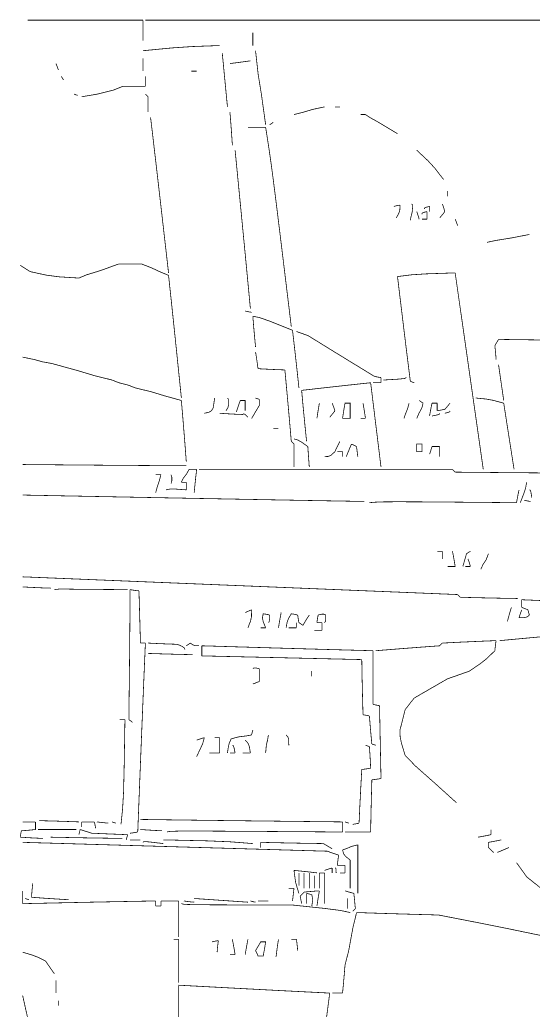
# Model space of a CAD drawing. Extents: x -4.4 to 4.3, y -6 to 6.
# Drawn here: x -4.418 to -2.335, y 2.022 to 6.043 of the extents above; entities that cross this region are included whole.
import ezdxf

# ---------------------------------------------------------------- set-up
doc = ezdxf.new("R2010")
doc.units = 0
doc.header["$LTSCALE"] = 0.000394
doc.layers.add('CENTERLINE', color=7, linetype='CONTINUOUS')

msp = doc.modelspace()

# ---------------------------------------------------------------- linework, layer by layer
at = {"layer": 'CENTERLINE', "color": 7, "linetype": 'CONTINUOUS', "const_width": 0.003}
for points in [[(-3.9185, 6.0415), (-4.011612, 6.0415), (-4.104916, 6.0415), (-4.198364, 6.0415), (-4.291908, 6.0415), (-4.3855, 6.0415)], [(-3.9185, 5.9585), (-3.9185, 5.985796), (-3.9185, 6.013537), (-3.9185, 6.0415)], [(-2.263295, 6.0415), (-2.341579, 6.0415), (-2.419871, 6.0415), (-2.498172, 6.0415), (-2.57648, 6.0415), (-2.654796, 6.0415), (-2.733119, 6.0415), (-2.811448, 6.0415), (-2.889784, 6.0415), (-2.968125, 6.0415), (-3.046471, 6.0415), (-3.124822, 6.0415), (-3.203178, 6.0415), (-3.281537, 6.0415), (-3.3599, 6.0415), (-3.438266, 6.0415), (-3.516634, 6.0415), (-3.595005, 6.0415), (-3.673377, 6.0415), (-3.751751, 6.0415), (-3.830125, 6.0415), (-3.9085, 6.0415)], [(-3.4725, 5.9385), (-3.4725, 5.955537), (-3.4725, 5.972796), (-3.4725, 5.9905)], [(-3.9185, 5.9175), (-3.799648, 5.928944), (-3.719019, 5.934389), (-3.6075, 5.9385)], [(-3.4205, 5.6165), (-3.437796, 5.740759), (-3.45087, 5.821241), (-3.4615, 5.9175)], [(-3.9185, 5.8345), (-3.9185, 5.851537), (-3.9185, 5.868796), (-3.9185, 5.8865)], [(-3.5755, 5.6895), (-3.5825, 5.761796), (-3.5895, 5.834537), (-3.5965, 5.9075)], [(-3.5655, 5.8655), (-3.538204, 5.868796), (-3.510463, 5.872537), (-3.4825, 5.8765)], [(-4.2615, 5.8395), (-4.264537, 5.847796), (-4.267796, 5.856537), (-4.2715, 5.8655)], [(-3.7215, 5.8345), (-3.7145, 5.8345), (-3.7075, 5.8345), (-3.7005, 5.8345)], [(-4.2405, 5.7985), (-4.243537, 5.8035), (-4.246796, 5.8085), (-4.2505, 5.8135)], [(-3.9085, 5.7725), (-3.9085, 5.785796), (-3.9085, 5.799537), (-3.9085, 5.8135)], [(-4.1675, 5.7305), (-4.101574, 5.741611), (-4.036759, 5.758056), (-4.0015, 5.7725)], [(-4.0015, 5.7725), (-3.9705, 5.7725), (-3.9395, 5.7725), (-3.9085, 5.7725)], [(-4.1835, 5.7365), (-4.1885, 5.737796), (-4.1935, 5.739537), (-4.1985, 5.7415)], [(-3.8975, 5.7305), (-3.900796, 5.733796), (-3.904537, 5.737537), (-3.9085, 5.7415)], [(-3.8975, 5.6685), (-3.8975, 5.688796), (-3.8975, 5.709537), (-3.8975, 5.7305)], [(-3.5555, 5.5335), (-3.558537, 5.5785), (-3.561796, 5.6235), (-3.5655, 5.6685)], [(-3.3055, 5.6585), (-3.264463, 5.668759), (-3.22987, 5.679241), (-3.1815, 5.6895)], [(-3.1395, 5.6895), (-3.133204, 5.6895), (-3.126463, 5.6895), (-3.1195, 5.6895)], [(-3.8145, 5.0155), (-3.824789, 5.105558), (-3.835095, 5.195722), (-3.845436, 5.285972), (-3.855829, 5.376293), (-3.866293, 5.466666), (-3.876844, 5.557074), (-3.8875, 5.6475)], [(-3.0155, 5.6585), (-3.021796, 5.6585), (-3.028537, 5.6585), (-3.0355, 5.6585)], [(-2.8855, 5.5805), (-2.960759, 5.625833), (-2.998907, 5.647167), (-3.0155, 5.6585)], [(-3.4205, 5.6065), (-3.4445, 5.6065), (-3.4685, 5.6065), (-3.4925, 5.6065)], [(-3.3165, 4.7975), (-3.339754, 4.989128), (-3.358086, 5.139785), (-3.372352, 5.25613), (-3.383408, 5.34482), (-3.39211, 5.412514), (-3.399315, 5.46587), (-3.405877, 5.511548), (-3.412654, 5.556205), (-3.4205, 5.6065)], [(-3.4045, 5.6165), (-3.3995, 5.619796), (-3.3945, 5.623537), (-3.3895, 5.6275)], [(-3.4825, 4.8705), (-3.49113, 4.962217), (-3.499864, 5.053952), (-3.508687, 5.145722), (-3.517579, 5.237544), (-3.526523, 5.329436), (-3.535503, 5.421415), (-3.5445, 5.5135)], [(-2.6985, 5.3945), (-2.73387, 5.440241), (-2.76213, 5.471093), (-2.8075, 5.5135)], [(-2.6825, 5.3265), (-2.6825, 5.3335), (-2.6825, 5.3405), (-2.6825, 5.3475)], [(-2.8755, 5.2905), (-2.883537, 5.289204), (-2.891796, 5.287463), (-2.9005, 5.2855)], [(-2.8905, 5.2385), (-2.879944, 5.257759), (-2.876056, 5.271241), (-2.8755, 5.2905)], [(-2.8335, 5.2285), (-2.830907, 5.243019), (-2.826093, 5.261315), (-2.8235, 5.2905)], [(-2.8235, 5.2905), (-2.824796, 5.291796), (-2.826537, 5.293537), (-2.8285, 5.2955)], [(-2.7555, 5.2855), (-2.770278, 5.281759), (-2.775722, 5.278907), (-2.7765, 5.2745)], [(-2.7555, 5.2645), (-2.7555, 5.2715), (-2.7555, 5.2785), (-2.7555, 5.2855)], [(-2.6935, 5.2645), (-2.696537, 5.274537), (-2.699796, 5.284796), (-2.7035, 5.2955)], [(-2.7975, 5.2335), (-2.800537, 5.243537), (-2.803796, 5.253796), (-2.8075, 5.2645)], [(-2.7655, 5.2645), (-2.780278, 5.260759), (-2.785722, 5.257907), (-2.7865, 5.2535)], [(-2.7865, 5.2335), (-2.7795, 5.2335), (-2.7725, 5.2335), (-2.7655, 5.2335)], [(-2.7655, 5.2335), (-2.7655, 5.243537), (-2.7655, 5.253796), (-2.7655, 5.2645)], [(-2.7145, 5.2385), (-2.7075, 5.246796), (-2.7005, 5.255537), (-2.6935, 5.2645)], [(-2.6415, 5.2075), (-2.644537, 5.215796), (-2.647796, 5.224537), (-2.6515, 5.2335)], [(-2.5225, 5.1395), (-2.48813, 5.146907), (-2.42287, 5.157426), (-2.3505, 5.1715)], [(-4.3755, 5.0205), (-4.388796, 5.028796), (-4.402537, 5.037537), (-4.4165, 5.0465)], [(-4.0175, 5.0515), (-4.089241, 5.025389), (-4.148093, 5.007278), (-4.1785, 4.9945)], [(-3.9235, 5.0515), (-3.954537, 5.0515), (-3.985796, 5.0515), (-4.0175, 5.0515)], [(-3.8145, 5.0055), (-3.851204, 5.020759), (-3.88413, 5.036241), (-3.9235, 5.0515)], [(-4.1785, 4.9945), (-4.258463, 4.999463), (-4.309537, 5.006204), (-4.3755, 5.0205)], [(-3.7625, 4.5075), (-3.772708, 4.6071), (-3.782964, 4.7067), (-3.793316, 4.8063), (-3.803812, 4.9059), (-3.8145, 5.0055)], [(-2.6515, 5.0155), (-2.7675, 5.011611), (-2.828167, 5.007722), (-2.8855, 5.0005)], [(-2.8855, 5.0005), (-2.872734, 4.894578), (-2.859875, 4.788375), (-2.846828, 4.681984), (-2.8335, 4.5755)], [(-2.5375, 4.2175), (-2.550167, 4.306167), (-2.562833, 4.394833), (-2.5755, 4.4835), (-2.588167, 4.572167), (-2.600833, 4.660833), (-2.6135, 4.7495), (-2.626167, 4.838167), (-2.638833, 4.926833), (-2.6515, 5.0155)], [(-3.4775, 4.8555), (-3.485796, 4.856796), (-3.494537, 4.858537), (-3.5035, 4.8605)], [(-3.3115, 4.7825), (-3.403463, 4.819278), (-3.445204, 4.834056), (-3.4725, 4.8395)], [(-3.4725, 4.8395), (-3.469204, 4.798204), (-3.465463, 4.756463), (-3.4615, 4.7145)], [(-3.2855, 4.5485), (-3.293796, 4.6265), (-3.302537, 4.7045), (-3.3115, 4.7825)], [(-3.2495, 4.7615), (-3.264537, 4.766537), (-3.279796, 4.771796), (-3.2955, 4.7775)], [(-2.9795, 4.5955), (-3.0695, 4.650537), (-3.1595, 4.705796), (-3.2495, 4.7615)], [(-2.4905, 4.7205), (-2.4855, 4.728537), (-2.4805, 4.736796), (-2.4755, 4.7455)], [(-2.4755, 4.7455), (-2.342112, 4.743663), (-2.241296, 4.742439), (-2.161786, 4.741827), (-2.092316, 4.741827), (-2.021622, 4.742439), (-1.938439, 4.743663), (-1.8315, 4.7455)], [(-2.4855, 4.6635), (-2.486796, 4.6825), (-2.488537, 4.7015), (-2.4905, 4.7205)], [(-4.2875, 4.6475), (-4.325019, 4.654241), (-4.358315, 4.663426), (-4.4065, 4.6735)], [(-3.4515, 4.6265), (-3.454537, 4.648796), (-3.457796, 4.671537), (-3.4615, 4.6945)], [(-4.0435, 4.5805), (-4.116981, 4.598759), (-4.182685, 4.618574), (-4.2875, 4.6475)], [(-3.3425, 4.6215), (-3.378537, 4.622796), (-3.414796, 4.624537), (-3.4515, 4.6265)], [(-2.4545, 4.4975), (-2.4615, 4.545537), (-2.4685, 4.593796), (-2.4755, 4.6425)], [(-3.3165, 4.3315), (-3.324796, 4.427796), (-3.333537, 4.524537), (-3.3425, 4.6215)], [(-2.9525, 4.5905), (-2.9615, 4.591796), (-2.9705, 4.593537), (-2.9795, 4.5955)], [(-2.9525, 4.5695), (-2.9525, 4.5765), (-2.9525, 4.5835), (-2.9525, 4.5905)], [(-2.9425, 4.5805), (-2.880389, 4.584204), (-2.856278, 4.586796), (-2.8495, 4.5905)], [(-3.9495, 4.5485), (-3.976315, 4.559241), (-4.016685, 4.569759), (-4.0435, 4.5805)], [(-3.7625, 4.4975), (-3.830759, 4.516278), (-3.885241, 4.533056), (-3.9495, 4.5485)], [(-2.9945, 4.5695), (-3.087537, 4.559463), (-3.180796, 4.549204), (-3.2745, 4.5385)], [(-2.9525, 4.2275), (-2.9665, 4.3415), (-2.9805, 4.4555), (-2.9945, 4.5695)], [(-2.9845, 4.5695), (-2.974204, 4.5695), (-2.963463, 4.5695), (-2.9525, 4.5695)], [(-2.8335, 4.5755), (-2.828463, 4.5735), (-2.823204, 4.5715), (-2.8175, 4.5695)], [(-3.6335, 4.4665), (-3.6315, 4.479796), (-3.6295, 4.493537), (-3.6275, 4.5075)], [(-3.5815, 4.4555), (-3.573759, 4.467907), (-3.570907, 4.480093), (-3.5705, 4.5025)], [(-3.5705, 4.5025), (-3.571796, 4.503796), (-3.573537, 4.505537), (-3.5755, 4.5075)], [(-3.4465, 4.5025), (-3.4515, 4.503796), (-3.4565, 4.505537), (-3.4615, 4.5075)], [(-3.4465, 4.4765), (-3.4465, 4.484796), (-3.4465, 4.493537), (-3.4465, 4.5025)], [(-3.2745, 4.5385), (-3.268204, 4.4695), (-3.261463, 4.4005), (-3.2545, 4.3315)], [(-2.4545, 4.4865), (-2.496722, 4.497944), (-2.526278, 4.503389), (-2.5685, 4.5075)], [(-3.7425, 4.2485), (-3.748796, 4.3315), (-3.755537, 4.4145), (-3.7625, 4.4975)], [(-3.6695, 4.4455), (-3.650833, 4.449611), (-3.6415, 4.455056), (-3.6335, 4.4665)], [(-3.5395, 4.4505), (-3.534463, 4.465796), (-3.529204, 4.481537), (-3.5235, 4.4975)], [(-3.5235, 4.4975), (-3.517204, 4.4975), (-3.510463, 4.4975), (-3.5035, 4.4975)], [(-3.5035, 4.4975), (-3.5035, 4.4835), (-3.5035, 4.4695), (-3.5035, 4.4555)], [(-3.4775, 4.4245), (-3.467463, 4.441537), (-3.457204, 4.458796), (-3.4465, 4.4765)], [(-3.2125, 4.4245), (-3.209463, 4.444796), (-3.206204, 4.465537), (-3.2025, 4.4865)], [(-3.1395, 4.4555), (-3.142796, 4.465537), (-3.146537, 4.475796), (-3.1505, 4.4865)], [(-3.1085, 4.4245), (-3.105463, 4.444796), (-3.102204, 4.465537), (-3.0985, 4.4865), (-3.0915, 4.4865), (-3.0845, 4.4865), (-3.0775, 4.4865), (-3.0775, 4.466204), (-3.0775, 4.445463), (-3.0775, 4.4245), (-3.087537, 4.4245), (-3.097796, 4.4245), (-3.1085, 4.4245)], [(-3.0155, 4.4245), (-3.018537, 4.444796), (-3.021796, 4.465537), (-3.0255, 4.4865)], [(-2.8595, 4.4245), (-2.853167, 4.443019), (-2.8455, 4.461315), (-2.8385, 4.4865)], [(-2.8075, 4.4245), (-2.798537, 4.445463), (-2.78713, 4.466204), (-2.7815, 4.4865)], [(-2.7815, 4.4865), (-2.786537, 4.489796), (-2.791796, 4.493537), (-2.7975, 4.4975)], [(-2.7555, 4.4345), (-2.752463, 4.451537), (-2.749204, 4.468796), (-2.7455, 4.4865)], [(-2.7455, 4.4865), (-2.7385, 4.4865), (-2.7315, 4.4865), (-2.7245, 4.4865)], [(-2.7245, 4.4865), (-2.7245, 4.476463), (-2.7245, 4.466204), (-2.7245, 4.4555)], [(-2.6935, 4.4615), (-2.6865, 4.469537), (-2.6795, 4.477796), (-2.6725, 4.4865)], [(-2.4125, 4.2175), (-2.4265, 4.306796), (-2.4405, 4.396537), (-2.4545, 4.4865)], [(-3.5135, 4.4405), (-3.544537, 4.441796), (-3.575796, 4.443537), (-3.6075, 4.4455)], [(-3.4925, 4.4295), (-3.503944, 4.440574), (-3.509389, 4.443426), (-3.5135, 4.4405)], [(-3.1605, 4.4295), (-3.1535, 4.437796), (-3.1465, 4.446537), (-3.1395, 4.4555)], [(-3.0355, 4.4245), (-3.029204, 4.4245), (-3.022463, 4.4245), (-3.0155, 4.4245)], [(-2.7455, 4.4345), (-2.723685, 4.438907), (-2.715648, 4.441759), (-2.7145, 4.4455)], [(-2.7245, 4.4555), (-2.714463, 4.4575), (-2.704204, 4.4595), (-2.6935, 4.4615)], [(-2.6935, 4.4455), (-2.678722, 4.449204), (-2.673278, 4.451796), (-2.6725, 4.4555)], [(-3.3895, 4.3835), (-3.3825, 4.3835), (-3.3755, 4.3835), (-3.3685, 4.3835)], [(-3.2495, 4.3105), (-3.275574, 4.328981), (-3.290093, 4.337019), (-3.3055, 4.3415)], [(-3.3055, 4.3205), (-3.308796, 4.323796), (-3.312537, 4.327537), (-3.3165, 4.3315)], [(-3.3055, 4.2275), (-3.3055, 4.2585), (-3.3055, 4.2895), (-3.3055, 4.3205)], [(-3.2435, 4.2275), (-3.2455, 4.254796), (-3.2475, 4.282537), (-3.2495, 4.3105)], [(-3.1395, 4.2895), (-3.133204, 4.3035), (-3.126463, 4.3175), (-3.1195, 4.3315)], [(-3.0935, 4.2695), (-3.0865, 4.2865), (-3.0795, 4.3035), (-3.0725, 4.3205)], [(-3.0725, 4.3205), (-3.0655, 4.317463), (-3.0585, 4.314204), (-3.0515, 4.3105)], [(-3.0515, 4.3105), (-3.050204, 4.297204), (-3.048463, 4.283463), (-3.0465, 4.2695)], [(-2.8075, 4.2895), (-2.8075, 4.299537), (-2.8075, 4.309796), (-2.8075, 4.3205), (-2.8005, 4.3205), (-2.7935, 4.3205), (-2.7865, 4.3205), (-2.7865, 4.310463), (-2.7865, 4.300204), (-2.7865, 4.2895), (-2.7935, 4.2895), (-2.8005, 4.2895), (-2.8075, 4.2895)], [(-2.7455, 4.3105), (-2.748537, 4.300463), (-2.751796, 4.290204), (-2.7555, 4.2795)], [(-2.7145, 4.3105), (-2.724537, 4.3105), (-2.734796, 4.3105), (-2.7455, 4.3105)], [(-2.7145, 4.2695), (-2.7145, 4.282796), (-2.7145, 4.296537), (-2.7145, 4.3105)], [(-3.1815, 4.2695), (-3.165944, 4.270241), (-3.155056, 4.275426), (-3.1395, 4.2895)], [(-3.1085, 4.2895), (-3.1155, 4.2895), (-3.1225, 4.2895), (-3.1295, 4.2895)], [(-3.1085, 4.2695), (-3.1085, 4.275796), (-3.1085, 4.282537), (-3.1085, 4.2895)], [(-3.7425, 4.2325), (-3.837217, 4.232987), (-3.931952, 4.233579), (-4.026722, 4.234258), (-4.121544, 4.235007), (-4.216436, 4.235809), (-4.311415, 4.236646), (-4.4065, 4.2375)], [(-3.8665, 4.1235), (-3.860167, 4.147537), (-3.8525, 4.169796), (-3.8455, 4.1965)], [(-3.8455, 4.1965), (-3.8525, 4.1965), (-3.8595, 4.1965), (-3.8665, 4.1965)], [(-3.8045, 4.1605), (-3.801167, 4.170944), (-3.801167, 4.186056), (-3.8045, 4.1965)], [(-3.7315, 4.2175), (-3.741093, 4.199352), (-3.753574, 4.183648), (-3.7625, 4.1655)], [(-3.7005, 4.2175), (-3.710537, 4.2175), (-3.720796, 4.2175), (-3.7315, 4.2175)], [(-3.7105, 4.1235), (-3.707463, 4.154537), (-3.704204, 4.185796), (-3.7005, 4.2175)], [(-2.6625, 4.2175), (-2.74802, 4.2175), (-2.833579, 4.2175), (-2.919172, 4.2175), (-3.004796, 4.2175), (-3.090448, 4.2175), (-3.176125, 4.2175), (-3.261822, 4.2175), (-3.347537, 4.2175), (-3.433266, 4.2175), (-3.519005, 4.2175), (-3.604751, 4.2175), (-3.6905, 4.2175)], [(-2.6515, 4.2065), (-2.654796, 4.209796), (-2.658537, 4.213537), (-2.6625, 4.2175)], [(-2.0025, 4.2015), (-2.095074, 4.201987), (-2.187666, 4.202579), (-2.280293, 4.203258), (-2.372972, 4.204007), (-2.465722, 4.204809), (-2.558558, 4.205646), (-2.6515, 4.2065)], [(-3.7625, 4.1655), (-3.756204, 4.1655), (-3.749463, 4.1655), (-3.7425, 4.1655)], [(-3.7425, 4.1655), (-3.7425, 4.155463), (-3.7425, 4.145204), (-3.7425, 4.1345)], [(-2.3875, 4.0825), (-2.372537, 4.120241), (-2.365796, 4.141759), (-2.3615, 4.1655)], [(-3.0205, 4.0875), (-3.102029, 4.088922), (-3.183559, 4.090363), (-3.265088, 4.091823), (-3.346618, 4.0933), (-3.428147, 4.094793), (-3.509676, 4.0963), (-3.591206, 4.097821), (-3.672735, 4.099354), (-3.754265, 4.100898), (-3.835794, 4.102452), (-3.917324, 4.104015), (-3.998853, 4.105584), (-4.080382, 4.10716), (-4.161912, 4.108741), (-4.243441, 4.110325), (-4.324971, 4.111912), (-4.4065, 4.1135)], [(-3.7425, 4.1345), (-3.786907, 4.137833), (-3.808426, 4.137833), (-3.8255, 4.1345)], [(-2.4025, 4.0825), (-2.399463, 4.099537), (-2.396204, 4.116796), (-2.3925, 4.1345)], [(-2.3405, 4.1035), (-2.344204, 4.125315), (-2.346796, 4.133352), (-2.3505, 4.1345)], [(-2.9995, 4.0825), (-2.975069, 4.084583), (-2.942722, 4.085833), (-2.885875, 4.08625), (-2.787944, 4.085833), (-2.632347, 4.084583), (-2.4025, 4.0825)], [(-2.3455, 4.0875), (-2.353796, 4.088796), (-2.362537, 4.090537), (-2.3715, 4.0925)], [(-2.7035, 3.8855), (-2.7105, 3.8855), (-2.7175, 3.8855), (-2.7245, 3.8855)], [(-2.7035, 3.8545), (-2.7035, 3.864537), (-2.7035, 3.874796), (-2.7035, 3.8855)], [(-2.6515, 3.8235), (-2.654796, 3.843796), (-2.658537, 3.864537), (-2.6625, 3.8855)], [(-2.6205, 3.8235), (-2.6155, 3.840537), (-2.6105, 3.857796), (-2.6055, 3.8755)], [(-2.6055, 3.8755), (-2.600463, 3.878537), (-2.595204, 3.881796), (-2.5895, 3.8855)], [(-2.5475, 3.8125), (-2.538574, 3.831278), (-2.526093, 3.850056), (-2.5165, 3.8755)], [(-2.6825, 3.8235), (-2.672463, 3.8235), (-2.662204, 3.8235), (-2.6515, 3.8235)], [(-2.6105, 3.8235), (-2.6035, 3.8235), (-2.5965, 3.8235), (-2.5895, 3.8235)], [(-2.5895, 3.8235), (-2.592537, 3.833537), (-2.595796, 3.843796), (-2.5995, 3.8545)], [(-2.6415, 3.7095), (-2.721682, 3.712773), (-2.801864, 3.716045), (-2.882048, 3.719318), (-2.962233, 3.722591), (-3.042421, 3.725864), (-3.122611, 3.729136), (-3.202805, 3.732409), (-3.283003, 3.735682), (-3.363205, 3.738955), (-3.443412, 3.742227), (-3.523625, 3.7455), (-3.603844, 3.748773), (-3.68407, 3.752045), (-3.764303, 3.755318), (-3.844544, 3.758591), (-3.924794, 3.761864), (-4.005052, 3.765136), (-4.08532, 3.768409), (-4.165599, 3.771682), (-4.245888, 3.774955), (-4.326188, 3.778227), (-4.4065, 3.7815)], [(-4.2925, 3.7355), (-4.3305, 3.736796), (-4.3685, 3.738537), (-4.4065, 3.7405)], [(-4.2775, 3.7295), (-4.255611, 3.732167), (-4.175056, 3.730833), (-3.9805, 3.7295)], [(-3.9705, 3.7295), (-3.971079, 3.6415), (-3.971796, 3.5535), (-3.972625, 3.4655), (-3.973537, 3.3775), (-3.974505, 3.2895), (-3.9755, 3.2015)], [(-3.9345, 3.7245), (-3.9465, 3.725796), (-3.9585, 3.727537), (-3.9705, 3.7295)], [(-3.9285, 3.5125), (-3.9305, 3.582796), (-3.9325, 3.653537), (-3.9345, 3.7245)], [(-2.6305, 3.6985), (-2.633796, 3.701796), (-2.637537, 3.705537), (-2.6415, 3.7095)], [(-2.3975, 3.6935), (-2.474796, 3.694796), (-2.552537, 3.696537), (-2.6305, 3.6985)], [(-1.7535, 3.6625), (-1.843074, 3.665987), (-1.932666, 3.669579), (-2.022293, 3.673258), (-2.111972, 3.677007), (-2.201722, 3.680809), (-2.291558, 3.684646), (-2.3815, 3.6885)], [(-2.3815, 3.6885), (-2.3815, 3.678463), (-2.3815, 3.668204), (-2.3815, 3.6575)], [(-3.4775, 3.6475), (-3.485796, 3.644204), (-3.494537, 3.640463), (-3.5035, 3.6365)], [(-3.4925, 3.5745), (-3.481944, 3.601204), (-3.478056, 3.62013), (-3.4775, 3.6475)], [(-3.4205, 3.5745), (-3.43087, 3.600611), (-3.433463, 3.615389), (-3.4305, 3.6315)], [(-3.4305, 3.6315), (-3.422204, 3.630204), (-3.413463, 3.628463), (-3.4045, 3.6265)], [(-3.4045, 3.6265), (-3.404685, 3.608019), (-3.405981, 3.599981), (-3.4095, 3.5955)], [(-3.3685, 3.5745), (-3.365204, 3.594796), (-3.361463, 3.615537), (-3.3575, 3.6365)], [(-3.3375, 3.5745), (-3.333389, 3.597278), (-3.327944, 3.612056), (-3.3165, 3.6315)], [(-3.3165, 3.6315), (-3.308204, 3.630204), (-3.299463, 3.628463), (-3.2905, 3.6265)], [(-3.2905, 3.6265), (-3.289204, 3.616463), (-3.287463, 3.606204), (-3.2855, 3.5955)], [(-3.2695, 3.5845), (-3.261204, 3.5985), (-3.252463, 3.6125), (-3.2435, 3.6265)], [(-3.2125, 3.5955), (-3.211204, 3.605537), (-3.209463, 3.615796), (-3.2075, 3.6265)], [(-3.2075, 3.6265), (-3.192352, 3.629833), (-3.184315, 3.629833), (-3.1765, 3.6265)], [(-3.1765, 3.6265), (-3.176685, 3.608019), (-3.177981, 3.599981), (-3.1815, 3.5955)], [(-2.4395, 3.6005), (-2.434463, 3.6195), (-2.429204, 3.6385), (-2.4235, 3.6575)], [(-2.3925, 3.6155), (-2.389204, 3.625796), (-2.385463, 3.636537), (-2.3815, 3.6475)], [(-2.3505, 3.6265), (-2.359389, 3.618759), (-2.370278, 3.615907), (-2.3925, 3.6155)], [(-2.3815, 3.6575), (-2.373463, 3.654463), (-2.365204, 3.651204), (-2.3565, 3.6475)], [(-2.3565, 3.6475), (-2.3545, 3.6405), (-2.3525, 3.6335), (-2.3505, 3.6265)], [(-3.2955, 3.5745), (-3.2955, 3.5815), (-3.2955, 3.5885), (-3.2955, 3.5955)], [(-3.2855, 3.5955), (-3.280463, 3.592204), (-3.275204, 3.588463), (-3.2695, 3.5845)], [(-3.1915, 3.5955), (-3.1985, 3.5955), (-3.2055, 3.5955), (-3.2125, 3.5955)], [(-3.1915, 3.5645), (-3.1915, 3.574537), (-3.1915, 3.584796), (-3.1915, 3.5955)], [(-2.4705, 3.5225), (-2.267939, 3.541314), (-2.114328, 3.555453), (-2.001146, 3.565584), (-1.919875, 3.572375), (-1.861994, 3.576494), (-1.818984, 3.578609), (-1.782326, 3.579389), (-1.7435, 3.5795)], [(-3.4405, 3.5745), (-3.434204, 3.5745), (-3.427463, 3.5745), (-3.4205, 3.5745)], [(-3.3265, 3.5745), (-3.316463, 3.5745), (-3.306204, 3.5745), (-3.2955, 3.5745)], [(-3.2225, 3.5645), (-3.212463, 3.5645), (-3.202204, 3.5645), (-3.1915, 3.5645)], [(-3.9395, 2.7455), (-3.936165, 2.830536), (-3.932822, 2.915637), (-3.929463, 3.000796), (-3.926079, 3.086005), (-3.922662, 3.171254), (-3.919204, 3.256537), (-3.915696, 3.341844), (-3.912131, 3.427168), (-3.9085, 3.5125)], [(-3.9085, 3.5125), (-3.914796, 3.5125), (-3.921537, 3.5125), (-3.9285, 3.5125)], [(-3.7785, 3.5075), (-3.817796, 3.508796), (-3.857537, 3.510537), (-3.8975, 3.5125)], [(-3.7475, 3.4865), (-3.751981, 3.493944), (-3.760019, 3.499389), (-3.7785, 3.5075)], [(-3.7425, 3.5015), (-3.737463, 3.504796), (-3.732204, 3.508537), (-3.7265, 3.5125)], [(-3.7265, 3.5125), (-3.7145, 3.504759), (-3.705167, 3.501907), (-3.6905, 3.5015)], [(-2.9845, 3.4815), (-3.07117, 3.483795), (-3.157922, 3.486172), (-3.244744, 3.488619), (-3.331625, 3.491125), (-3.418553, 3.493678), (-3.505516, 3.496266), (-3.592502, 3.498877), (-3.6795, 3.5015)], [(-3.6795, 3.5015), (-3.6795, 3.488204), (-3.6795, 3.474463), (-3.6795, 3.4605)], [(-2.7145, 3.5015), (-2.800537, 3.495204), (-2.886796, 3.488463), (-2.9735, 3.4815)], [(-2.7035, 3.5125), (-2.706796, 3.509204), (-2.710537, 3.505463), (-2.7145, 3.5015)], [(-2.4855, 3.5225), (-2.557796, 3.519463), (-2.630537, 3.516204), (-2.7035, 3.5125)], [(-2.4905, 3.4815), (-2.489204, 3.494796), (-2.487463, 3.508537), (-2.4855, 3.5225)], [(-3.7165, 3.4655), (-3.776537, 3.466796), (-3.836796, 3.468537), (-3.8975, 3.4705)], [(-3.6795, 3.4605), (-3.586926, 3.458357), (-3.494334, 3.456214), (-3.401707, 3.454071), (-3.309028, 3.451929), (-3.216278, 3.449786), (-3.123442, 3.447643), (-3.0305, 3.4455)], [(-2.9845, 3.2635), (-2.9845, 3.335796), (-2.9845, 3.408537), (-2.9845, 3.4815)], [(-2.5945, 3.3985), (-2.549315, 3.428907), (-2.522352, 3.450426), (-2.4905, 3.4815)], [(-3.0305, 3.4455), (-3.029204, 3.371204), (-3.027463, 3.296463), (-3.0255, 3.2215)], [(-3.4465, 3.4085), (-3.461463, 3.411833), (-3.468204, 3.411833), (-3.4725, 3.4085)], [(-3.4465, 3.3565), (-3.4465, 3.373537), (-3.4465, 3.390796), (-3.4465, 3.4085)], [(-3.2335, 3.3775), (-3.2335, 3.3845), (-3.2335, 3.3915), (-3.2335, 3.3985)], [(-2.6825, 3.3675), (-2.653463, 3.377537), (-2.624204, 3.387796), (-2.5945, 3.3985)], [(-3.4725, 3.3465), (-3.464204, 3.349537), (-3.455463, 3.352796), (-3.4465, 3.3565)], [(-2.8175, 3.2895), (-2.7725, 3.3155), (-2.7275, 3.3415), (-2.6825, 3.3675)], [(-2.9585, 3.2585), (-2.966796, 3.259796), (-2.975537, 3.261537), (-2.9845, 3.2635)], [(-2.9525, 2.9625), (-2.9545, 3.060796), (-2.9565, 3.159537), (-2.9585, 3.2585)], [(-2.8545, 3.2425), (-2.842463, 3.257796), (-2.830204, 3.273537), (-2.8175, 3.2895)], [(-3.0255, 3.2215), (-3.017204, 3.220204), (-3.008463, 3.218463), (-2.9995, 3.2165)], [(-2.9995, 3.2165), (-2.996463, 3.1785), (-2.993204, 3.1405), (-2.9895, 3.1025)], [(-2.8755, 3.1595), (-2.8685, 3.186796), (-2.8615, 3.214537), (-2.8545, 3.2425)], [(-3.9915, 3.2015), (-3.9985, 3.2015), (-4.0055, 3.2015), (-4.0125, 3.2015)], [(-4.0075, 2.7765), (-4.001062, 2.838266), (-3.99725, 2.903125), (-3.994563, 3.010922), (-3.9915, 3.2015)], [(-3.9755, 3.2015), (-3.9705, 3.198204), (-3.9655, 3.194463), (-3.9605, 3.1905)], [(-3.5605, 3.1235), (-3.53187, 3.131426), (-3.498796, 3.135574), (-3.4775, 3.1395)], [(-3.4775, 3.1395), (-3.476204, 3.145796), (-3.474463, 3.152537), (-3.4725, 3.1595)], [(-3.4205, 3.0665), (-3.417648, 3.098981), (-3.412352, 3.120352), (-3.4095, 3.1395)], [(-3.3265, 3.0975), (-3.326907, 3.119722), (-3.329759, 3.130611), (-3.3375, 3.1395)], [(-2.8545, 3.0565), (-2.869278, 3.104981), (-2.874722, 3.131685), (-2.8755, 3.1595)], [(-3.7005, 3.0515), (-3.686907, 3.080574), (-3.676426, 3.102759), (-3.6695, 3.1285)], [(-3.6695, 3.1285), (-3.679537, 3.125463), (-3.689796, 3.122204), (-3.7005, 3.1185)], [(-3.6075, 3.1285), (-3.613796, 3.1285), (-3.620537, 3.1285), (-3.6275, 3.1285)], [(-3.6075, 3.0665), (-3.6075, 3.086796), (-3.6075, 3.107537), (-3.6075, 3.1285)], [(-3.5755, 3.0665), (-3.571611, 3.092611), (-3.567722, 3.107389), (-3.5605, 3.1235)], [(-3.5445, 3.0665), (-3.548907, 3.088315), (-3.551759, 3.096352), (-3.5555, 3.0975)], [(-3.4825, 3.0665), (-3.486611, 3.092426), (-3.492056, 3.105907), (-3.5035, 3.1185)], [(-2.9995, 3.0925), (-3.004537, 3.093796), (-3.009796, 3.095537), (-3.0155, 3.0975)], [(-2.9895, 3.1025), (-2.984463, 3.101204), (-2.979204, 3.099463), (-2.9735, 3.0975)], [(-3.6485, 3.0665), (-3.635204, 3.0665), (-3.621463, 3.0665), (-3.6075, 3.0665)], [(-3.5655, 3.0665), (-3.5585, 3.0665), (-3.5515, 3.0665), (-3.5445, 3.0665)], [(-3.5135, 3.0665), (-3.503463, 3.0665), (-3.493204, 3.0665), (-3.4825, 3.0665)], [(-2.9945, 3.0045), (-2.995796, 3.033537), (-2.997537, 3.062796), (-2.9995, 3.0925)], [(-2.6465, 2.8645), (-2.735981, 2.945389), (-2.813019, 3.013611), (-2.8545, 3.0565)], [(-3.0415, 2.7815), (-3.038204, 2.853796), (-3.034463, 2.926537), (-3.0305, 2.9995)], [(-3.0305, 2.9995), (-3.0185, 3.000796), (-3.0065, 3.002537), (-2.9945, 3.0045)], [(-2.9945, 2.7455), (-2.993204, 2.815796), (-2.991463, 2.886537), (-2.9895, 2.9575)], [(-2.9895, 2.9575), (-2.977463, 2.958796), (-2.965204, 2.960537), (-2.9525, 2.9625)], [(-4.3545, 2.7865), (-4.371537, 2.7865), (-4.388796, 2.7865), (-4.4065, 2.7865)], [(-4.3545, 2.7555), (-4.3545, 2.765537), (-4.3545, 2.775796), (-4.3545, 2.7865)], [(-4.3395, 2.7915), (-4.286204, 2.790204), (-4.232463, 2.788463), (-4.1785, 2.7865)], [(-4.1155, 2.7865), (-4.132537, 2.7865), (-4.149796, 2.7865), (-4.1675, 2.7865)], [(-4.1675, 2.7865), (-4.1675, 2.7795), (-4.1675, 2.7725), (-4.1675, 2.7655)], [(-4.1105, 2.7605), (-4.111796, 2.768796), (-4.113537, 2.777537), (-4.1155, 2.7865)], [(-4.0585, 2.7815), (-4.073796, 2.782796), (-4.089537, 2.784537), (-4.1055, 2.7865)], [(-4.0275, 2.7815), (-4.032537, 2.782796), (-4.037796, 2.784537), (-4.0435, 2.7865)], [(-3.1085, 2.7865), (-3.199501, 2.787501), (-3.290511, 2.788511), (-3.381537, 2.789537), (-3.472588, 2.790588), (-3.563671, 2.791671), (-3.654796, 2.792796), (-3.745971, 2.793971), (-3.837202, 2.795202), (-3.9285, 2.7965)], [(-3.1085, 2.7455), (-3.1085, 2.758796), (-3.1085, 2.772537), (-3.1085, 2.7865)], [(-3.0825, 2.7815), (-3.087537, 2.782796), (-3.092796, 2.784537), (-3.0985, 2.7865)], [(-3.0675, 2.7765), (-3.059204, 2.777796), (-3.050463, 2.779537), (-3.0415, 2.7815)], [(-4.4165, 2.7245), (-4.415204, 2.732796), (-4.413463, 2.741537), (-4.4115, 2.7505)], [(-4.4115, 2.7505), (-4.3925, 2.751796), (-4.3735, 2.753537), (-4.3545, 2.7555)], [(-4.3445, 2.7555), (-4.2925, 2.7555), (-4.2405, 2.7555), (-4.1885, 2.7555)], [(-4.1735, 2.7555), (-4.174796, 2.7485), (-4.176537, 2.7415), (-4.1785, 2.7345)], [(-4.1265, 2.7405), (-4.141796, 2.7455), (-4.157537, 2.7505), (-4.1735, 2.7555)], [(-3.9805, 2.7345), (-4.028796, 2.7365), (-4.077537, 2.7385), (-4.1265, 2.7405)], [(-3.9865, 2.7135), (-3.9845, 2.7205), (-3.9825, 2.7275), (-3.9805, 2.7345)], [(-3.9705, 2.7405), (-3.960463, 2.741796), (-3.950204, 2.743537), (-3.9395, 2.7455)], [(-3.8405, 2.7505), (-3.869537, 2.751796), (-3.898796, 2.753537), (-3.9285, 2.7555)], [(-3.8205, 2.7455), (-3.8155, 2.747141), (-3.803187, 2.748312), (-3.775219, 2.749016), (-3.72325, 2.74925), (-3.638937, 2.749016), (-3.513937, 2.748312), (-3.339906, 2.747141), (-3.1085, 2.7455)], [(-3.0985, 2.7455), (-3.064204, 2.7455), (-3.029463, 2.7455), (-2.9945, 2.7455)], [(-2.5585, 2.7245), (-2.541463, 2.727537), (-2.524204, 2.730796), (-2.5065, 2.7345)], [(-2.5065, 2.7345), (-2.5065, 2.7415), (-2.5065, 2.7485), (-2.5065, 2.7555)], [(-4.3235, 2.7195), (-4.3545, 2.720796), (-4.3855, 2.722537), (-4.4165, 2.7245)], [(-3.1705, 2.6675), (-3.2529, 2.6699), (-3.3353, 2.6723), (-3.4177, 2.6747), (-3.5001, 2.6771), (-3.5825, 2.6795), (-3.6649, 2.6819), (-3.7473, 2.6843), (-3.8297, 2.6867), (-3.9121, 2.6891), (-3.9945, 2.6915), (-4.0769, 2.6939), (-4.1593, 2.6963), (-4.2417, 2.6987), (-4.3241, 2.7011), (-4.4065, 2.7035)], [(-4.0015, 2.7195), (-4.0985, 2.720796), (-4.1955, 2.722537), (-4.2925, 2.7245)], [(-3.9705, 2.7135), (-3.9565, 2.7135), (-3.9425, 2.7135), (-3.9285, 2.7135)], [(-3.8355, 2.6985), (-3.893907, 2.705352), (-3.915426, 2.706648), (-3.9185, 2.7035)], [(-3.4725, 2.6985), (-3.565278, 2.705722), (-3.659389, 2.709611), (-3.8355, 2.7135)], [(-3.1865, 2.6985), (-3.270796, 2.699796), (-3.355537, 2.701537), (-3.4405, 2.7035)], [(-3.4405, 2.7035), (-3.4405, 2.6965), (-3.4405, 2.6895), (-3.4405, 2.6825)], [(-3.1505, 2.6775), (-3.1625, 2.6845), (-3.1745, 2.6915), (-3.1865, 2.6985)], [(-3.0465, 2.6935), (-3.071685, 2.686944), (-3.089981, 2.679056), (-3.1085, 2.6725)], [(-3.0465, 2.4965), (-3.0465, 2.561796), (-3.0465, 2.627537), (-3.0465, 2.6935)], [(-2.5165, 2.7035), (-2.499463, 2.706537), (-2.482204, 2.709796), (-2.4645, 2.7135)], [(-2.5165, 2.6825), (-2.5165, 2.6895), (-2.5165, 2.6965), (-2.5165, 2.7035)], [(-3.1245, 2.6515), (-3.139537, 2.656537), (-3.154796, 2.661796), (-3.1705, 2.6675)], [(-3.1085, 2.6725), (-3.104019, 2.656981), (-3.095981, 2.646352), (-3.0775, 2.6315)], [(-2.4955, 2.6625), (-2.5025, 2.668796), (-2.5095, 2.675537), (-2.5165, 2.6825)], [(-2.4805, 2.6625), (-2.465204, 2.668796), (-2.449463, 2.675537), (-2.4335, 2.6825)], [(-3.1295, 2.6105), (-3.128204, 2.623796), (-3.126463, 2.637537), (-3.1245, 2.6515)], [(-3.0775, 2.6315), (-3.0775, 2.593463), (-3.0775, 2.555204), (-3.0775, 2.5165)], [(-2.3615, 2.5635), (-2.374796, 2.5825), (-2.388537, 2.6015), (-2.4025, 2.6205)], [(-3.2855, 2.4965), (-3.291796, 2.515722), (-3.299204, 2.542278), (-3.3055, 2.5895)], [(-3.3055, 2.5895), (-3.2745, 2.586463), (-3.2435, 2.583204), (-3.2125, 2.5795)], [(-3.2855, 2.5275), (-3.2855, 2.544537), (-3.2855, 2.561796), (-3.2855, 2.5795)], [(-3.2645, 2.5165), (-3.2645, 2.5375), (-3.2645, 2.5585), (-3.2645, 2.5795)], [(-3.2435, 2.5165), (-3.2435, 2.5375), (-3.2435, 2.5585), (-3.2435, 2.5795)], [(-3.1815, 2.5795), (-3.1885, 2.5795), (-3.1955, 2.5795), (-3.2025, 2.5795)], [(-3.2025, 2.5795), (-3.2025, 2.5585), (-3.2025, 2.5375), (-3.2025, 2.5165)], [(-3.1505, 2.5995), (-3.160537, 2.596463), (-3.170796, 2.593204), (-3.1815, 2.5895)], [(-3.1815, 2.4545), (-3.1815, 2.495796), (-3.1815, 2.537537), (-3.1815, 2.5795)], [(-3.1505, 2.5795), (-3.1505, 2.585796), (-3.1505, 2.592537), (-3.1505, 2.5995)], [(-3.1345, 2.5795), (-3.134685, 2.593574), (-3.135981, 2.598759), (-3.1395, 2.5995)], [(-3.0985, 2.6105), (-3.108537, 2.6105), (-3.118796, 2.6105), (-3.1295, 2.6105)], [(-3.1195, 2.5795), (-3.1125, 2.5795), (-3.1055, 2.5795), (-3.0985, 2.5795)], [(-3.0985, 2.5795), (-3.0985, 2.589537), (-3.0985, 2.599796), (-3.0985, 2.6105)], [(-4.3705, 2.4805), (-4.369204, 2.4995), (-4.367463, 2.5185), (-4.3655, 2.5375)], [(-3.2225, 2.5165), (-3.2225, 2.533537), (-3.2225, 2.550796), (-3.2225, 2.5685)], [(-2.2575, 2.4805), (-2.291796, 2.507796), (-2.326537, 2.535537), (-2.3615, 2.5635)], [(-4.4065, 2.4545), (-4.4065, 2.471537), (-4.4065, 2.488796), (-4.4065, 2.5065)], [(-3.3055, 2.5165), (-3.3125, 2.5165), (-3.3195, 2.5165), (-3.3265, 2.5165)], [(-3.3115, 2.4655), (-3.3095, 2.4825), (-3.3075, 2.4995), (-3.3055, 2.5165)], [(-3.2645, 2.5015), (-3.269537, 2.496463), (-3.274796, 2.491204), (-3.2805, 2.4855)], [(-3.2025, 2.5065), (-3.222796, 2.505204), (-3.243537, 2.503463), (-3.2645, 2.5015)], [(-3.2335, 2.4915), (-3.2405, 2.492796), (-3.2475, 2.494537), (-3.2545, 2.4965)], [(-3.2545, 2.4965), (-3.2545, 2.4825), (-3.2545, 2.4685), (-3.2545, 2.4545)], [(-3.2125, 2.4445), (-3.209463, 2.464796), (-3.206204, 2.485537), (-3.2025, 2.5065)], [(-3.0625, 2.4965), (-3.0745, 2.499537), (-3.0865, 2.502796), (-3.0985, 2.5065)], [(-3.0565, 2.4345), (-3.0585, 2.454796), (-3.0605, 2.475537), (-3.0625, 2.4965)], [(-3.8665, 2.4655), (-3.9565, 2.463921), (-4.0465, 2.462204), (-4.1365, 2.460375), (-4.2265, 2.458463), (-4.3165, 2.456495), (-4.4065, 2.4545)], [(-4.3805, 2.4705), (-4.385537, 2.471796), (-4.390796, 2.473537), (-4.3965, 2.4755)], [(-4.2195, 2.4705), (-4.269537, 2.473537), (-4.319796, 2.476796), (-4.3705, 2.4805)], [(-3.8665, 2.4445), (-3.8665, 2.4515), (-3.8665, 2.4585), (-3.8665, 2.4655)], [(-3.7735, 2.4655), (-3.7975, 2.4655), (-3.8215, 2.4655), (-3.8455, 2.4655)], [(-3.8455, 2.4655), (-3.8455, 2.4585), (-3.8455, 2.4515), (-3.8455, 2.4445)], [(-3.7735, 2.3195), (-3.7735, 2.367796), (-3.7735, 2.416537), (-3.7735, 2.4655)], [(-3.3165, 2.4495), (-3.568719, 2.449578), (-3.69925, 2.450125), (-3.749906, 2.451609), (-3.7625, 2.4545)], [(-3.7105, 2.4605), (-3.7245, 2.461796), (-3.7385, 2.463537), (-3.7525, 2.4655)], [(-3.4925, 2.4605), (-3.564796, 2.4655), (-3.637537, 2.4705), (-3.7105, 2.4755)], [(-3.4615, 2.4605), (-3.4685, 2.461796), (-3.4755, 2.463537), (-3.4825, 2.4655)], [(-3.4515, 2.4655), (-3.4375, 2.4655), (-3.4235, 2.4655), (-3.4095, 2.4655)], [(-3.2805, 2.4855), (-3.2785, 2.475463), (-3.2765, 2.465204), (-3.2745, 2.4545)], [(-3.2335, 2.4445), (-3.230167, 2.463574), (-3.230167, 2.475759), (-3.2335, 2.4915)], [(-3.0875, 2.4345), (-3.0875, 2.447796), (-3.0875, 2.461537), (-3.0875, 2.4755)], [(-3.8455, 2.4445), (-3.8525, 2.4445), (-3.8595, 2.4445), (-3.8665, 2.4445)], [(-3.0775, 2.4185), (-3.117685, 2.426981), (-3.179648, 2.435019), (-3.3165, 2.4495)], [(-3.0515, 2.4185), (-3.06613, 2.358611), (-3.08387, 2.262056), (-3.0985, 2.2055)], [(-3.0675, 2.4235), (-3.064204, 2.426796), (-3.060463, 2.430537), (-3.0565, 2.4345)], [(-2.7195, 2.4085), (-2.829796, 2.411537), (-2.940537, 2.414796), (-3.0515, 2.4185)], [(-2.1535, 2.2995), (-2.217301, 2.309102), (-2.273574, 2.319315), (-2.337125, 2.33225), (-2.422759, 2.350019), (-2.545282, 2.374731), (-2.7195, 2.4085)], [(-3.7735, 2.3095), (-3.779796, 2.3095), (-3.786537, 2.3095), (-3.7935, 2.3095)], [(-3.7735, 2.1335), (-3.7735, 2.191796), (-3.7735, 2.250537), (-3.7735, 2.3095)], [(-3.6125, 2.3045), (-3.620796, 2.303204), (-3.629537, 2.301463), (-3.6385, 2.2995)], [(-3.6175, 2.2575), (-3.616204, 2.272796), (-3.614463, 2.288537), (-3.6125, 2.3045)], [(-3.5445, 2.2475), (-3.547796, 2.267796), (-3.551537, 2.288537), (-3.5555, 2.3095)], [(-3.5035, 2.2475), (-3.500204, 2.267796), (-3.496463, 2.288537), (-3.4925, 2.3095)], [(-3.4515, 2.2425), (-3.454537, 2.2495), (-3.457796, 2.2565), (-3.4615, 2.2635), (-3.4545, 2.2755), (-3.4475, 2.2875), (-3.4405, 2.2995), (-3.434204, 2.2995), (-3.427463, 2.2995), (-3.4205, 2.2995), (-3.423537, 2.2805), (-3.426796, 2.2615), (-3.4305, 2.2425), (-3.4375, 2.2425), (-3.4445, 2.2425), (-3.4515, 2.2425)], [(-3.3785, 2.2375), (-3.375463, 2.2615), (-3.372204, 2.2855), (-3.3685, 2.3095)], [(-3.2955, 2.3095), (-3.3025, 2.3095), (-3.3095, 2.3095), (-3.3165, 2.3095)], [(-3.2905, 2.2635), (-3.291796, 2.278537), (-3.293537, 2.293796), (-3.2955, 2.3095)], [(-4.3135, 2.2215), (-4.344278, 2.236833), (-4.368389, 2.246167), (-4.4065, 2.2575)], [(-4.2775, 2.1695), (-4.2895, 2.186537), (-4.3015, 2.203796), (-4.3135, 2.2215)], [(-3.5655, 2.2475), (-3.5585, 2.2475), (-3.5515, 2.2475), (-3.5445, 2.2475)], [(-3.0985, 2.2055), (-3.101537, 2.1675), (-3.104796, 2.1295), (-3.1085, 2.0915)], [(-4.2715, 2.0915), (-4.2715, 2.108537), (-4.2715, 2.125796), (-4.2715, 2.1435)], [(-3.1605, 2.0915), (-3.247931, 2.095844), (-3.33538, 2.100293), (-3.422864, 2.104829), (-3.510401, 2.109436), (-3.598007, 2.114095), (-3.685701, 2.118789), (-3.7735, 2.1235)], [(-3.7735, 2.1235), (-3.7735, 2.016463), (-3.7735, 1.909204), (-3.7735, 1.8015)], [(-3.1975, 1.8635), (-3.188796, 1.889278), (-3.179204, 1.948389), (-3.1605, 2.0915)], [(-3.1085, 2.0915), (-3.1225, 2.0915), (-3.1365, 2.0915), (-3.1505, 2.0915)], [(-4.3655, 1.8845), (-4.372574, 1.934463), (-4.385426, 1.98687), (-4.4065, 2.0815)], [(-4.2615, 2.0405), (-4.2615, 2.046796), (-4.2615, 2.053537), (-4.2615, 2.0605)]]:
    msp.add_lwpolyline(points, dxfattribs=at)

doc.saveas('drawing.dxf')
